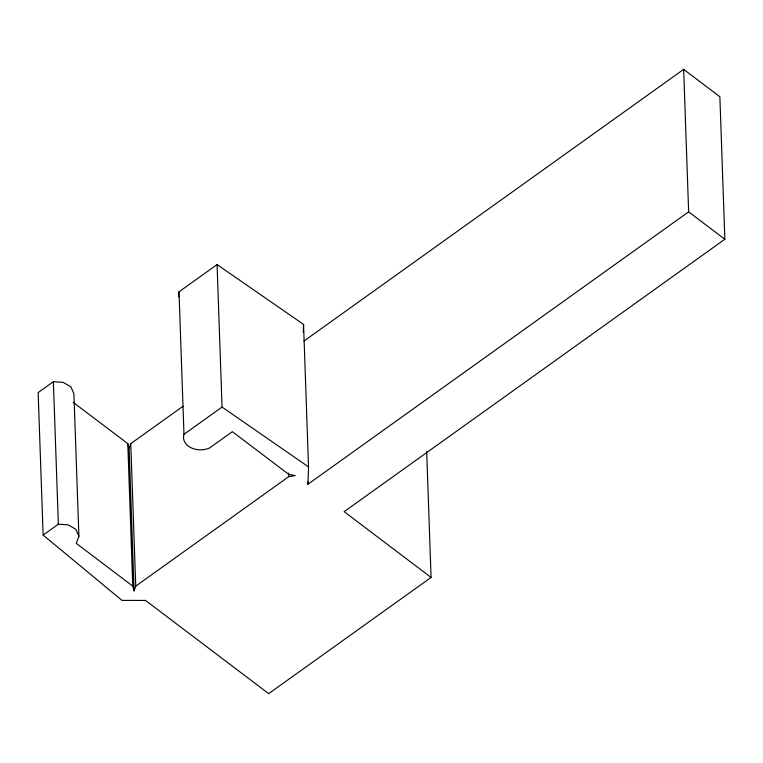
<?xml version="1.0" encoding="UTF-8"?>
<svg xmlns="http://www.w3.org/2000/svg" width="763" height="763" viewBox="0 0 763 763"><rect width="100%" height="100%" fill="white"/><g stroke="black" fill="none" stroke-linecap="round" stroke-linejoin="round"><path stroke-width="1.14" d="M303.283 332.515L303.56 324.428L217.073 264.57L179.009 291.819A17.406 12.799 -2 0 0 178.714 296.75M303.932 341.071L683.658 69.357L688.636 211.837L307.947 484.247L308.529 466.908L303.56 324.428M130.769 443.646L135.738 586.137L134.097 590.858L129.119 448.377L130.769 443.646L183.072 406.221M426.679 451.582L431.076 577.448L268.681 693.643L145.552 600.443L121.994 600.395L43.129 535.092L38.15 392.602L53.381 381.71L63.243 382.368L70.921 386.879L73.925 393.794L78.904 536.284L76.271 543.361L132.772 586.127L134.097 590.858M43.129 535.092L58.35 524.191L68.222 524.858L75.899 529.369L78.904 536.284M135.738 586.137L288.776 476.627L295.243 475.549L288.853 474.443L232.362 431.677L209.52 448.024A17.406 12.799 -2 0 1 190.426 447.433A17.406 12.799 -2 0 1 183.978 434.3L222.052 407.06L217.073 264.57M683.658 69.357L719.871 96.767L724.85 239.248L344.161 511.658L431.076 577.448M222.052 407.06L308.529 466.908M688.636 211.837L724.85 239.248M73.181 402.311L127.793 443.646L129.119 448.377M307.861 481.873L307.947 484.247M288.652 473.06L288.776 476.627M179.009 291.819L183.978 434.3M127.793 443.646L132.772 586.127M53.381 381.71L58.35 524.191"/></g></svg>
